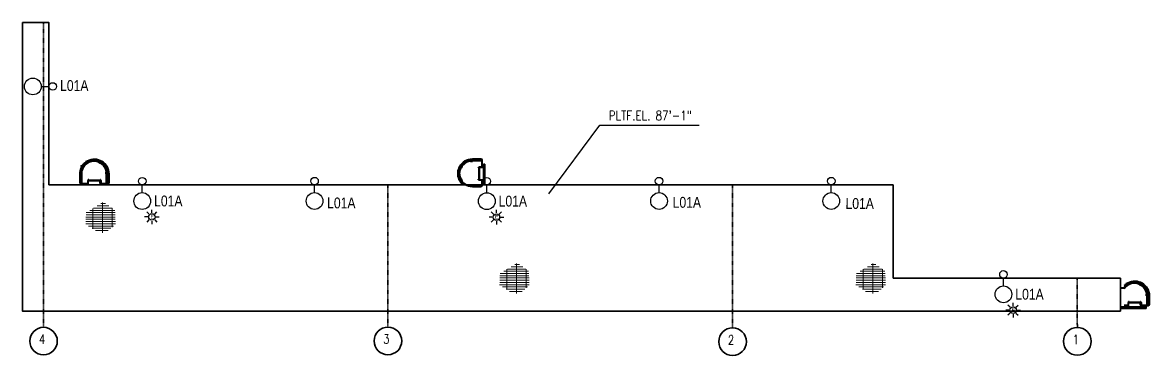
# Model space of a CAD drawing. Header units: inches. Extents: x 3135 to 9031, y -914 to 4011.
# Drawn here: x 7247 to 8817, y 229 to 692 of the extents above; entities that cross this region are included whole.
import ezdxf
from ezdxf.enums import TextEntityAlignment as Align

# ---------------------------------------------------------------- set-up
doc = ezdxf.new("R2010")
doc.units = ezdxf.units.IN
doc.header["$MEASUREMENT"] = 0
doc.linetypes.add('DASHDOT2', pattern=[12.700025, 6.350013, -3.175006, 0, -3.175006])
for name, color, linetype in [('Default', 7, 'Continuous'), ('E-LIGHTING', 41, 'Continuous'), ('TF_P_Ladder', 7, 'Continuous'), ('TF_P_Steel', 7, 'Continuous'), ('TF_S_GRATING', 7, 'Continuous')]:
    doc.layers.add(name, color=color, linetype=linetype)
doc.styles.add('Arial', font='arial.ttf')
doc.styles.add('ROMANS', font='romans.shx')

# ---------------------------------------------------------------- blocks, each defined once
blk = doc.blocks.new('A$Cc1509445')
at = {"layer": 'Default', "color": 8, "linetype": 'Continuous', "lineweight": 35}
for centre in [(-614.8, -348.3), (-614.8, -348.3), (-134.9, -348.1), (-134.9, -348.1), (825.7, -348.6), (345.3, -349.1), (345.3, -349.1), (345.3, -349.1)]:
    blk.add_circle(centre, 19.2, dxfattribs=at)
at = {"layer": 'TF_P_Steel', "color": 8, "linetype": 'DASHDOT2', "lineweight": 35, "ltscale": 0.015}
for points in [[(-614.8, -329.1), (-614.8, 95.5)], [(-134.9, -328.9), (-134.9, -130.7)], [(345.3, -329.9), (345.2, -130.7)], [(825.7, -329.4), (825.5, -260.6)]]:
    blk.add_lwpolyline(points, dxfattribs=at)
at = {"layer": 'Default', "color": 8, "style": 'ROMANS', "width": 0.8}
for s, p in [('4', (-621.2, -339.3)), ('3', (-141.4, -339)), ('2', (338.8, -340)), ('1', (819.2, -339.6))]:
    blk.add_text(s, height=12.8, dxfattribs=at).set_placement(p, align=Align.TOP_LEFT)
blk = doc.blocks.new('TF_P_ELP_GRATING', base_point=(2.146, 13.23))
at = {"layer": 'TF_S_GRATING', "color": 8, "linetype": 'Continuous', "lineweight": 18}
for p, q in [((2.19, 13.523), (2.19, 12.866)), ((2.469, 13.328), (1.822, 13.328)), ((2.467, 13.279), (1.824, 13.279)), ((2.426, 13.377), (1.882, 13.377)), ((2.37, 13.425), (1.964, 13.425)), ((1.98, 13.435), (1.98, 12.994)), ((2.313, 13.474), (2.034, 13.474)), ((2.4, 13.399), (2.4, 12.99)), ((2.465, 13.23), (1.826, 13.23)), ((2.463, 13.182), (1.828, 13.182)), ((2.462, 13.133), (1.83, 13.133)), ((2.46, 13.084), (1.832, 13.084)), ((2.453, 13.035), (1.912, 13.035)), ((2.396, 12.987), (1.992, 12.987)), ((2.326, 12.938), (2.072, 12.938)), ((2.256, 12.889), (2.152, 12.889))]:
    blk.add_line(p, q, dxfattribs=at)
blk = doc.blocks.new('*U62')
at = {"color": 4, "linetype": 'ByBlock', "lineweight": -2}
blk.add_circle((0, 0), 112, dxfattribs=at)
at = {"color": 8}
blk.add_wipeout([(842, 0), (841, 16), (840, 31), (837, 47), (834, 62), (829, 77), (824, 92), (818, 106), (811, 120), (803, 134), (794, 146), (784, 159), (774, 171), (763, 182), (751, 192), (739, 202), (726, 210), (713, 218), (699, 225), (684, 232), (670, 237), (654, 241), (639, 245), (624, 247), (608, 249), (593, 249), (577, 249), (561, 247), (546, 245), (531, 241), (515, 237), (501, 232), (486, 225), (472, 218), (459, 210), (446, 202), (434, 192), (422, 182), (411, 171), (401, 159), (391, 146), (382, 134), (374, 120), (367, 106), (361, 92), (356, 77), (351, 62), (348, 47), (345, 31), (344, 16), (343, 0), (344, -16), (345, -31), (348, -47), (351, -62), (356, -77), (361, -92), (367, -106), (374, -120), (382, -134), (391, -146), (401, -159), (411, -171), (422, -182), (434, -192), (446, -202), (459, -210), (472, -218), (486, -225), (501, -232), (515, -237), (531, -241), (546, -245), (561, -247), (577, -249), (593, -249), (608, -249), (624, -247), (639, -245), (654, -241), (670, -237), (684, -232), (699, -225), (713, -218), (726, -210), (739, -202), (751, -192), (763, -182), (774, -171), (784, -159), (794, -146), (803, -134), (811, -120), (818, -106), (824, -92), (829, -77), (834, -62), (837, -47), (840, -31), (841, -16)], dxfattribs=at)
at = {"color": 4, "linetype": 'ByBlock', "lineweight": -2}
blk.add_line((343, 0), (112, 0), dxfattribs=at)
blk.add_circle((593, 0), 249, dxfattribs=at)
at = {"color": 4, "insert": (487, 376), "char_height": 324, "attachment_point": 1, "rotation": 89.7413, "style": 'Arial'}
blk.add_mtext_dynamic_manual_height_columns('{\\W0.8;L01A}', width=4053.6, gutter_width=4.41, heights=[0], dxfattribs=at)
blk = doc.blocks.new('*U63')
at = {"color": 4, "linetype": 'ByBlock', "lineweight": -2}
blk.add_circle((0, 0), 112, dxfattribs=at)
at = {"color": 4, "insert": (469, 407), "char_height": 324, "attachment_point": 1, "rotation": 89.7413, "style": 'Arial'}
blk.add_mtext_dynamic_manual_height_columns('{\\W0.8;L01A}', width=4053.6, gutter_width=4.41, heights=[0], dxfattribs=at)
at = {"color": 8}
blk.add_wipeout([(842, 0), (841, 16), (840, 31), (837, 47), (834, 62), (829, 77), (824, 92), (818, 106), (811, 120), (803, 134), (794, 146), (784, 159), (774, 171), (763, 182), (751, 192), (739, 202), (726, 210), (713, 218), (699, 225), (684, 232), (670, 237), (654, 241), (639, 245), (624, 247), (608, 249), (593, 249), (577, 249), (561, 247), (546, 245), (531, 241), (515, 237), (501, 232), (486, 225), (472, 218), (459, 210), (446, 202), (434, 192), (422, 182), (411, 171), (401, 159), (391, 146), (382, 134), (374, 120), (367, 106), (361, 92), (356, 77), (351, 62), (348, 47), (345, 31), (344, 16), (343, 0), (344, -16), (345, -31), (348, -47), (351, -62), (356, -77), (361, -92), (367, -106), (374, -120), (382, -134), (391, -146), (401, -159), (411, -171), (422, -182), (434, -192), (446, -202), (459, -210), (472, -218), (486, -225), (501, -232), (515, -237), (531, -241), (546, -245), (561, -247), (577, -249), (593, -249), (608, -249), (624, -247), (639, -245), (654, -241), (670, -237), (684, -232), (699, -225), (713, -218), (726, -210), (739, -202), (751, -192), (763, -182), (774, -171), (784, -159), (794, -146), (803, -134), (811, -120), (818, -106), (824, -92), (829, -77), (834, -62), (837, -47), (840, -31), (841, -16)], dxfattribs=at)
at = {"color": 4, "linetype": 'ByBlock', "lineweight": -2}
blk.add_line((343, 0), (112, 0), dxfattribs=at)
blk.add_circle((593, 0), 249, dxfattribs=at)
blk = doc.blocks.new('*U64')
at = {"color": 4, "linetype": 'ByBlock', "lineweight": -2}
blk.add_circle((0, 0), 112, dxfattribs=at)
at = {"color": 4, "insert": (504, 425), "char_height": 324, "attachment_point": 1, "rotation": 89.7413, "style": 'Arial'}
blk.add_mtext_dynamic_manual_height_columns('{\\W0.8;L01A}', width=4053.6, gutter_width=4.41, heights=[0], dxfattribs=at)
at = {"color": 8}
blk.add_wipeout([(842, 0), (841, 16), (840, 31), (837, 47), (834, 62), (829, 77), (824, 92), (818, 106), (811, 120), (803, 134), (794, 146), (784, 159), (774, 171), (763, 182), (751, 192), (739, 202), (726, 210), (713, 218), (699, 225), (684, 232), (670, 237), (654, 241), (639, 245), (624, 247), (608, 249), (593, 249), (577, 249), (561, 247), (546, 245), (531, 241), (515, 237), (501, 232), (486, 225), (472, 218), (459, 210), (446, 202), (434, 192), (422, 182), (411, 171), (401, 159), (391, 146), (382, 134), (374, 120), (367, 106), (361, 92), (356, 77), (351, 62), (348, 47), (345, 31), (344, 16), (343, 0), (344, -16), (345, -31), (348, -47), (351, -62), (356, -77), (361, -92), (367, -106), (374, -120), (382, -134), (391, -146), (401, -159), (411, -171), (422, -182), (434, -192), (446, -202), (459, -210), (472, -218), (486, -225), (501, -232), (515, -237), (531, -241), (546, -245), (561, -247), (577, -249), (593, -249), (608, -249), (624, -247), (639, -245), (654, -241), (670, -237), (684, -232), (699, -225), (713, -218), (726, -210), (739, -202), (751, -192), (763, -182), (774, -171), (784, -159), (794, -146), (803, -134), (811, -120), (818, -106), (824, -92), (829, -77), (834, -62), (837, -47), (840, -31), (841, -16)], dxfattribs=at)
at = {"color": 4, "linetype": 'ByBlock', "lineweight": -2}
blk.add_line((343, 0), (112, 0), dxfattribs=at)
blk.add_circle((593, 0), 249, dxfattribs=at)
blk = doc.blocks.new('*U52')
at = {"color": 3}
for points in [[(22, 19.2), (22, 23.6)], [(26.1, 17.5), (29.2, 20.6)], [(22.1, 7.7), (22.1, 3.4)], [(26.1, 9.4), (29.2, 6.3)], [(27.8, 13.5), (32.2, 13.5)]]:
    blk.add_lwpolyline(points, dxfattribs=at)
at = {"color": 4, "linetype": 'ByBlock', "lineweight": -2}
blk.add_circle((-27.7, 0), 5.26, dxfattribs=at)
at = {"color": 8}
blk.add_wipeout([(11.7, 0.1), (11.6, 0.8), (11.6, 1.5), (11.4, 2.2), (11.3, 3), (11.1, 3.7), (10.8, 4.4), (10.5, 5), (10.2, 5.7), (9.8, 6.3), (9.4, 6.9), (9, 7.5), (8.5, 8), (8, 8.6), (7.4, 9), (6.8, 9.5), (6.2, 9.9), (5.6, 10.3), (4.9, 10.6), (4.3, 10.9), (3.6, 11.1), (2.9, 11.3), (2.2, 11.5), (1.4, 11.6), (0.7, 11.7), (0, 11.7), (-0.8, 11.7), (-1.5, 11.6), (-2.2, 11.5), (-2.9, 11.3), (-3.6, 11.1), (-4.3, 10.9), (-5, 10.6), (-5.6, 10.2), (-6.3, 9.9), (-6.9, 9.5), (-7.4, 9), (-8, 8.5), (-8.5, 8), (-9, 7.5), (-9.4, 6.9), (-9.9, 6.3), (-10.2, 5.6), (-10.6, 5), (-10.8, 4.3), (-11.1, 3.6), (-11.3, 2.9), (-11.5, 2.2), (-11.6, 1.5), (-11.6, 0.7), (-11.7, 0), (-11.6, -0.7), (-11.6, -1.4), (-11.4, -2.2), (-11.3, -2.9), (-11.1, -3.6), (-10.8, -4.3), (-10.5, -4.9), (-10.2, -5.6), (-9.8, -6.2), (-9.4, -6.8), (-9, -7.4), (-8.5, -8), (-8, -8.5), (-7.4, -9), (-6.8, -9.4), (-6.2, -9.8), (-5.6, -10.2), (-4.9, -10.5), (-4.3, -10.8), (-3.6, -11), (-2.9, -11.3), (-2.2, -11.4), (-1.4, -11.5), (-0.7, -11.6), (0, -11.6), (0.8, -11.6), (1.5, -11.5), (2.2, -11.4), (2.9, -11.2), (3.6, -11), (4.3, -10.8), (5, -10.5), (5.6, -10.2), (6.3, -9.8), (6.9, -9.4), (7.4, -8.9), (8, -8.4), (8.5, -7.9), (9, -7.4), (9.4, -6.8), (9.9, -6.2), (10.2, -5.6), (10.6, -4.9), (10.8, -4.2), (11.1, -3.5), (11.3, -2.8), (11.5, -2.1), (11.6, -1.4), (11.6, -0.7)], dxfattribs=at)
at = {"color": 4, "linetype": 'ByBlock', "lineweight": -2}
blk.add_line((-11.7, 0), (-22.4, 0), dxfattribs=at)
at = {"color": 3}
for points in [[(18, 17.5), (14.9, 20.6)], [(16.3, 13.5), (12, 13.4)], [(18, 9.4), (14.9, 6.3)]]:
    blk.add_lwpolyline(points, dxfattribs=at)
blk.add_circle((22.1, 13.5), 4.47, dxfattribs=at)
at = {"color": 4, "linetype": 'ByBlock', "lineweight": -2}
blk.add_circle((0, 0), 11.7, dxfattribs=at)
at = {"color": 4, "attachment_point": 1, "rotation": 89.8623, "style": 'Arial'}
for s, width, gutter_width, insert, char_height in [('{\\W0.8;L01A}', 189.578, 0.206, (-7.8, 16.6), 15.153), ('E', 62.916, 0.0684, (19.4, 11.6), 5.03)]:
    blk.add_mtext_dynamic_manual_height_columns(s, width=width, gutter_width=gutter_width, heights=[0], dxfattribs=dict(at, insert=insert, char_height=char_height))
blk = doc.blocks.new('*U94')
at = {"color": 4, "linetype": 'ByBlock', "lineweight": -2}
blk.add_circle((0, 0), 112, dxfattribs=at)
at = {"color": 4, "insert": (-220, -189), "char_height": 324, "attachment_point": 1, "rotation": 179.7413, "style": 'Arial'}
blk.add_mtext_dynamic_manual_height_columns('{\\W0.8;L01A}', width=4053.6, gutter_width=4.41, heights=[0], dxfattribs=at)
at = {"color": 8}
blk.add_wipeout([(842, 0), (841, 16), (840, 31), (837, 47), (834, 62), (829, 77), (824, 92), (818, 106), (811, 120), (803, 134), (794, 146), (784, 159), (774, 171), (763, 182), (751, 192), (739, 202), (726, 210), (713, 218), (699, 225), (684, 232), (670, 237), (654, 241), (639, 245), (624, 247), (608, 249), (593, 249), (577, 249), (561, 247), (546, 245), (531, 241), (515, 237), (501, 232), (486, 225), (472, 218), (459, 210), (446, 202), (434, 192), (422, 182), (411, 171), (401, 159), (391, 146), (382, 134), (374, 120), (367, 106), (361, 92), (356, 77), (351, 62), (348, 47), (345, 31), (344, 16), (343, 0), (344, -16), (345, -31), (348, -47), (351, -62), (356, -77), (361, -92), (367, -106), (374, -120), (382, -134), (391, -146), (401, -159), (411, -171), (422, -182), (434, -192), (446, -202), (459, -210), (472, -218), (486, -225), (501, -232), (515, -237), (531, -241), (546, -245), (561, -247), (577, -249), (593, -249), (608, -249), (624, -247), (639, -245), (654, -241), (670, -237), (684, -232), (699, -225), (713, -218), (726, -210), (739, -202), (751, -192), (763, -182), (774, -171), (784, -159), (794, -146), (803, -134), (811, -120), (818, -106), (824, -92), (829, -77), (834, -62), (837, -47), (840, -31), (841, -16)], dxfattribs=at)
at = {"color": 4, "linetype": 'ByBlock', "lineweight": -2}
blk.add_line((343, 0), (112, 0), dxfattribs=at)
blk.add_circle((593, 0), 249, dxfattribs=at)

msp = doc.modelspace()

# ---------------------------------------------------------------- linework, layer by layer
at = {"color": 8}
msp.add_lwpolyline([(7980.5, 454), (8051.3, 549.7), (8190, 549.7)], dxfattribs=at)
at = {"layer": 'TF_P_Ladder', "color": 8, "linetype": 'Continuous', "lineweight": 35}
for p, q in [((7328.2, 492.9), (7328.2, 492.3)), ((7331.1, 492.9), (7328.2, 492.9)), ((7328.2, 492.3), (7331.1, 492.3)), ((7337.4, 500), (7335.3, 498.7)), ((7335.8, 497.1), (7335.3, 498.7)), ((7338.2, 497.8), (7336, 496.5)), ((7336, 496.5), (7336, 496.6)), ((7336, 496.5), (7336, 496.5)), ((7336, 496.5), (7336.3, 496)), ((7336, 496.5), (7336.1, 496.4)), ((7336.3, 496), (7338.5, 497.3)), ((7338.2, 497.8), (7337.3, 497.3)), ((7338, 498.3), (7337.4, 500)), ((7337.5, 499.8), (7337.4, 500)), ((7338.1, 498.4), (7337.8, 499.4)), ((7338.2, 497.8), (7338.2, 497.8)), ((7338.2, 497.8), (7338.2, 497.8)), ((7338.5, 497.3), (7338.2, 497.8)), ((7338.3, 497.9), (7338.3, 497.9)), ((7353.7, 497.8), (7353.4, 497.3)), ((7353.4, 497.3), (7353.6, 497.7)), ((7353.4, 497.3), (7354.3, 496.7)), ((7353.4, 497.3), (7353.4, 497.3)), ((7353.4, 497.3), (7355.6, 496)), ((7353.4, 497.3), (7353.4, 497.3)), ((7353.7, 497.7), (7353.6, 497.6)), ((7355.9, 496.5), (7353.7, 497.8)), ((7354, 498.8), (7354.2, 499.5)), ((7354.1, 498.8), (7354.5, 500)), ((7354.5, 500), (7354.2, 499.5)), ((7356.6, 498.7), (7354.5, 500)), ((7355.6, 496), (7355.9, 496.5)), ((7355.6, 496), (7355.7, 496.3)), ((7355.6, 496), (7355.6, 496)), ((7356.1, 497.1), (7356.1, 497.1)), ((7356.3, 497.7), (7356.6, 498.7)), ((7857.4, 490), (7855.8, 490.5)), ((7855.9, 490.5), (7856.2, 490.3)), ((7857.3, 489.9), (7856.2, 490.3)), ((7858.6, 492.2), (7857.1, 492.7)), ((7859.1, 492), (7857.9, 489.8)), ((7857.9, 489.8), (7858.4, 489.5)), ((7857.9, 489.8), (7858.1, 489.7)), ((7858.4, 489.5), (7857.9, 489.7)), ((7858.4, 489.5), (7859.7, 491.7)), ((7858.4, 489.5), (7859, 490.5)), ((7858.4, 489.5), (7858.4, 489.5)), ((7858.4, 489.5), (7858.4, 489.5)), ((7859.7, 491.7), (7859.1, 492)), ((7859.7, 491.7), (7859.4, 491.8)), ((7859.7, 491.7), (7859.7, 491.7)), ((7862.8, 499.9), (7863.4, 499.9)), ((7862.8, 496.9), (7862.8, 499.9)), ((7863.4, 499.9), (7863.4, 496.9)), ((7871.4, 499.7), (7871.4, 499.1)), ((7873.9, 499.7), (7871.4, 499.7)), ((7871.4, 499.1), (7873.9, 499.1)), ((7871.5, 500.2), (7871.7, 501.3)), ((7874.2, 501.3), (7871.7, 501.3)), ((7873.5, 499.1), (7873.9, 499.1)), ((7873.8, 502.5), (7885.8, 502.5)), ((7885.8, 501.9), (7873.8, 501.9)), ((7873.8, 500.4), (7885.8, 500.4)), ((7885.8, 499.8), (7873.8, 499.8)), ((7873.9, 499.1), (7874, 499.8)), ((7873.9, 499.7), (7873.9, 499.8)), ((7873.9, 499.1), (7873.9, 499.7)), ((7873.9, 499.1), (7873.9, 499.1)), ((7874, 500.4), (7874.2, 501.3)), ((7874.1, 500.4), (7874.2, 500.7)), ((7874.2, 500.7), (7874.2, 501.3)), ((7881.9, 490.7), (7881.9, 490.1)), ((7884.4, 490.7), (7881.9, 490.7)), ((7881.9, 490.1), (7884.4, 490.1)), ((7882.6, 490.9), (7882.6, 490.7)), ((7883.5, 490.9), (7882.6, 490.9)), ((7882.6, 490.1), (7882.6, 474.1)), ((7883.1, 490.9), (7883.1, 491.3)), ((7883.1, 491.3), (7889.2, 491.3)), ((7883.6, 490.9), (7883.5, 490.9)), ((7883.6, 490.1), (7883.6, 474.1)), ((7884.4, 490.7), (7889.2, 490.7)), ((7884.4, 490.1), (7884.4, 490.7)), ((7887.1, 499.8), (7887.1, 500.6)), ((7887.1, 492.6), (7887.1, 498.5)), ((7887.7, 500.6), (7887.7, 498.5)), ((7887.7, 498.5), (7887.7, 492.6)), ((7326.9, 484), (7326.8, 484)), ((7326.8, 484), (7326.8, 481.9)), ((7328.3, 481.9), (7326.8, 484)), ((7326.8, 469.8), (7326.8, 481.8)), ((7328.3, 479.4), (7326.8, 481.4)), ((7328.9, 482), (7327.4, 483.9)), ((7327.4, 480.7), (7327.4, 469.8)), ((7328.3, 481.9), (7328.3, 479.4)), ((7328.9, 481.9), (7328.3, 481.9)), ((7328.3, 479.4), (7328.9, 479.4)), ((7328.9, 479.4), (7328.9, 481.9)), ((7328.9, 469.8), (7328.9, 481.8)), ((7329.5, 481.8), (7329.5, 469.8)), ((7338, 472.5), (7338, 466.3)), ((7338, 472.5), (7338.4, 472.5)), ((7338.6, 473), (7338.4, 473)), ((7338.4, 472.2), (7338.4, 473)), ((7338.4, 472.1), (7338.4, 472.2)), ((7339.2, 473.8), (7338.6, 473.8)), ((7338.6, 473.8), (7338.6, 471.3)), ((7338.6, 471.3), (7339.2, 471.3)), ((7338.6, 471.3), (7338.6, 466.3)), ((7339.2, 471.3), (7339.2, 473.8)), ((7355.2, 473), (7339.2, 473)), ((7354.6, 472), (7339.2, 472)), ((7354.6, 472.5), (7354.6, 469.8)), ((7355.2, 472.5), (7354.6, 472.5)), ((7355.8, 473.8), (7355.2, 473.8)), ((7355.2, 473.8), (7355.2, 471.3)), ((7355.2, 471.3), (7355.8, 471.3)), ((7355.2, 469.8), (7355.2, 471.3)), ((7355.8, 471.3), (7355.8, 473.8)), ((7356, 473), (7355.8, 473)), ((7355.8, 471.3), (7355.8, 468.7)), ((7356, 472.2), (7356, 473)), ((7356, 472.5), (7356.4, 472.5)), ((7356, 472.1), (7356, 472.2)), ((7356.4, 472.5), (7356.4, 468.5)), ((7363, 484.3), (7363, 481.8)), ((7363.6, 484.3), (7363, 484.3)), ((7363, 482.2), (7363, 481.8)), ((7363, 481.8), (7363, 481.8)), ((7363, 481.8), (7363.6, 481.8)), ((7363, 481.8), (7363.7, 481.7)), ((7363.6, 481.8), (7363.6, 484.3)), ((7363.6, 481.8), (7363.7, 481.8)), ((7363.7, 481.8), (7363.7, 469.8)), ((7364.1, 484.2), (7364.7, 484.1)), ((7364.3, 469.8), (7364.3, 481.8)), ((7364.3, 481.7), (7364.9, 481.5)), ((7364.3, 481.5), (7364.6, 481.5)), ((7364.6, 481.5), (7364.9, 481.5)), ((7364.9, 469.8), (7364.9, 481.8)), ((7365.5, 481.8), (7365.5, 469.8)), ((7367, 469.8), (7367, 481.8)), ((7367.6, 481.8), (7367.6, 469.8)), ((7857.4, 474.1), (7855.8, 473.6)), ((7856.2, 473.8), (7855.9, 473.7)), ((7857.3, 474.2), (7856.2, 473.8)), ((7858.6, 471.9), (7857.1, 471.4)), ((7858.4, 474.6), (7857.9, 474.3)), ((7858.4, 474.6), (7857.9, 474.4)), ((7857.9, 474.3), (7859.1, 472.1)), ((7858.4, 474.6), (7858.2, 474.5)), ((7858.4, 474.6), (7858.4, 474.6)), ((7859.7, 472.4), (7858.4, 474.6)), ((7859.1, 472.1), (7859.7, 472.4)), ((7859.7, 472.4), (7859.2, 473.3)), ((7859.2, 472.2), (7859.4, 472.3)), ((7859.7, 472.4), (7859.7, 472.4)), ((7884.4, 474.1), (7881.9, 474.1)), ((7881.9, 474.1), (7881.9, 473.5)), ((7881.9, 473.5), (7884.4, 473.5)), ((7882.6, 473.5), (7882.6, 473.3)), ((7883.1, 473.3), (7882.6, 473.3)), ((7883.1, 472.9), (7883.1, 473.5)), ((7885.8, 472.9), (7883.1, 472.9)), ((7884.4, 473.5), (7884.4, 474.1)), ((7884.4, 473.5), (7885.8, 473.5)), ((7885.8, 473.5), (7889.2, 473.5)), ((7887.1, 465.7), (7887.1, 471.6)), ((7887.2, 472.9), (7889.2, 472.9)), ((7887.7, 471.6), (7887.7, 465.7)), ((7328.7, 468.5), (7329.4, 468.5)), ((7330.8, 467.9), (7328.7, 467.9)), ((7330.8, 468.5), (7336.7, 468.5)), ((7336.7, 467.9), (7330.8, 467.9)), ((7338, 466.3), (7338.6, 466.3)), ((7355.8, 468.1), (7355.8, 466.3)), ((7355.8, 466.3), (7356.4, 466.3)), ((7356.4, 467.9), (7356.4, 466.3)), ((7362.4, 468.5), (7356.5, 468.5)), ((7356.5, 467.9), (7362.4, 467.9)), ((7363.6, 467.9), (7362.4, 467.9)), ((7365.7, 467.9), (7363.6, 467.9)), ((7364.9, 468.5), (7365.7, 468.5)), ((7876.3, 465), (7873.8, 465)), ((7873.8, 465), (7873.8, 464.4)), ((7873.8, 464.4), (7876.3, 464.4)), ((7873.8, 464.4), (7885.8, 464.4)), ((7885.8, 463.8), (7873.8, 463.8)), ((7876.3, 464.4), (7876.3, 465)), ((8787.2, 330.1), (8785, 328.8)), ((8787.7, 328.4), (8787.2, 330.1)), ((8787.3, 329.9), (8787.2, 330.1)), ((8803.8, 328.9), (8804.2, 330.1)), ((8804.2, 330.1), (8803.9, 329.6)), ((8806.4, 328.8), (8804.2, 330.1)), ((8777.9, 323), (8777.9, 322.4)), ((8780.9, 323), (8777.9, 323)), ((8777.9, 322.4), (8780.9, 322.4)), ((8785.6, 327.2), (8785, 328.8)), ((8785.8, 326.6), (8785.7, 326.7)), ((8787.9, 327.9), (8785.8, 326.6)), ((8785.8, 326.6), (8785.8, 326.5)), ((8785.8, 326.6), (8785.8, 326.6)), ((8785.8, 326.6), (8786.1, 326.1)), ((8786.1, 326.1), (8788.2, 327.4)), ((8787.9, 327.9), (8787.1, 327.4)), ((8787.9, 328.5), (8787.5, 329.4)), ((8787.9, 327.9), (8787.9, 327.9)), ((8787.9, 327.9), (8787.9, 327.9)), ((8788.2, 327.4), (8787.9, 327.9)), ((8788, 327.9), (8788, 328)), ((8803.5, 327.9), (8803.2, 327.4)), ((8803.2, 327.4), (8803.3, 327.8)), ((8803.2, 327.4), (8803.2, 327.4)), ((8803.2, 327.4), (8803.2, 327.4)), ((8803.2, 327.4), (8805.3, 326.1)), ((8803.2, 327.4), (8804.1, 326.8)), ((8803.4, 327.8), (8803.3, 327.6)), ((8805.6, 326.6), (8803.5, 327.9)), ((8803.7, 328.9), (8803.9, 329.6)), ((8805.3, 326.1), (8805.6, 326.6)), ((8805.3, 326.1), (8805.5, 326.3)), ((8805.3, 326.1), (8805.3, 326.1)), ((8805.8, 327.2), (8805.8, 327.2)), ((8806, 327.8), (8806.4, 328.8)), ((8813.4, 314.4), (8812.8, 314.4)), ((8812.8, 314.4), (8812.8, 311.9)), ((8813.4, 311.9), (8813.4, 314.4)), ((8813.8, 314.3), (8814.5, 314.2)), ((8782.1, 298.6), (8786.4, 298.6)), ((8787.7, 302.6), (8787.7, 296.4)), ((8787.7, 302.6), (8788.1, 302.6)), ((8788.3, 303.1), (8788.1, 303.1)), ((8788.1, 302.3), (8788.1, 303.1)), ((8788.1, 302.1), (8788.1, 302.3)), ((8788.3, 303.9), (8788.3, 301.4)), ((8788.9, 303.9), (8788.3, 303.9)), ((8788.3, 301.4), (8788.3, 296.4)), ((8788.3, 301.4), (8788.9, 301.4)), ((8788.9, 301.4), (8788.9, 303.9)), ((8804.9, 303.1), (8788.9, 303.1)), ((8804.3, 302.1), (8788.9, 302.1)), ((8804.9, 302.6), (8804.3, 302.6)), ((8804.3, 302.6), (8804.3, 299.9)), ((8804.9, 303.9), (8804.9, 301.4)), ((8805.5, 303.9), (8804.9, 303.9)), ((8804.9, 299.9), (8804.9, 301.4)), ((8804.9, 301.4), (8805.5, 301.4)), ((8805.5, 301.4), (8805.5, 303.9)), ((8805.7, 303.1), (8805.5, 303.1)), ((8805.5, 301.4), (8805.5, 298.8)), ((8805.7, 302.3), (8805.7, 303.1)), ((8805.7, 302.6), (8806.1, 302.6)), ((8805.7, 302.1), (8805.7, 302.3)), ((8806.1, 302.6), (8806.1, 298.6)), ((8812.1, 298.6), (8806.2, 298.6)), ((8812.8, 312.3), (8812.8, 311.9)), ((8812.8, 311.9), (8812.8, 311.9)), ((8812.8, 311.9), (8813.4, 311.7)), ((8812.8, 311.9), (8813.4, 311.9)), ((8813.4, 311.9), (8813.4, 311.9)), ((8813.4, 311.9), (8813.4, 299.9)), ((8814, 299.9), (8814, 311.9)), ((8814, 311.7), (8814.6, 311.6)), ((8814, 311.6), (8814.3, 311.6)), ((8814.3, 311.6), (8814.6, 311.6)), ((8814.6, 299.9), (8814.6, 311.9)), ((8814.7, 298.6), (8815.4, 298.6)), ((8815.2, 311.9), (8815.2, 299.9)), ((8816.7, 299.9), (8816.7, 311.9)), ((8817.3, 311.9), (8817.3, 299.9)), ((8786.4, 298), (8782.1, 298)), ((8805.5, 298.2), (8805.5, 296.4)), ((8806.1, 298), (8806.1, 296.4)), ((8806.2, 298), (8812.1, 298)), ((8813.3, 298), (8812.1, 298)), ((8815.4, 298), (8813.3, 298))]:
    msp.add_line(p, q, dxfattribs=at)
for centre, radius, start, end in [((7347.2, 481.8), 20.4, 149.2184, 174.2588), ((7347.2, 481.8), 19.8, 148.1784, 174.1728), ((7347.2, 481.8), 18.3, 143.934, 180), ((7347.2, 481.8), 17.7, 92.2002, 180), ((7347.2, 481.8), 20.4, 125.3218, 147.2361), ((7347.2, 481.8), 19.8, 125.8365, 146.1115), ((7331.1, 494.8), 2.5, 270, 0), ((7331.1, 494.8), 1.9, 270, 0), ((7346, 481.8), 18.3, 0, 135), ((7347.2, 481.8), 18.3, 127.1862, 138.2774), ((7345.8, 481.7), 17.9, 0.6024, 132.7887), ((7347.2, 481.8), 20.4, 0, 118.2114), ((7347.2, 481.8), 19.8, 0, 118.1955), ((7347.2, 481.8), 18.3, 116.8847, 119.3401), ((7347.2, 481.8), 18.3, 0, 91.8789), ((7347.2, 481.8), 17.7, 0, 61.6682), ((7873.8, 482.1), 20.4, 122.7639, 230.6219), ((7873.8, 482.1), 19.8, 154.8574, 205.1442), ((7873.8, 482.1), 18.3, 135, 270), ((7874, 482.3), 17.9, 137.2113, 269.3976), ((7873.8, 482.1), 17.7, 154.0497, 180), ((7873.8, 482.1), 19.8, 123.8885, 147.5719), ((7873.8, 482.1), 17.7, 135.7355, 145.9503), ((7860.9, 496.9), 1.9, 270, 0), ((7860.9, 496.9), 2.5, 270, 0), ((7873.8, 482.1), 18.3, 127.1748, 135), ((7873.8, 482.1), 17.7, 90, 126.4393), ((7873.8, 482.1), 20.4, 90, 120.7816), ((7873.8, 482.1), 19.8, 90, 121.8216), ((7873.8, 482.1), 18.3, 90, 124.7847), ((7885.8, 500.6), 1.9, 0, 90), ((7885.8, 500.6), 1.3, 0, 90), ((7885.8, 498.5), 1.9, 0, 90), ((7885.8, 498.5), 1.3, 0, 90), ((7885.8, 492.6), 1.3, 270, 0), ((7885.8, 492.6), 1.9, 316.8264, 0), ((7347.2, 481.8), 20.4, 174.9296, 180), ((7873.8, 482.1), 19.8, 212.4286, 232.7877), ((7885.8, 471.6), 1.9, 0, 90), ((7885.8, 471.6), 1.3, 0, 90), ((7328.7, 469.8), 1.9, 180, 270), ((7328.7, 469.8), 1.3, 180, 270), ((7330.8, 469.8), 1.9, 180, 270), ((7330.8, 469.8), 1.3, 180, 270), ((7336.7, 469.8), 1.3, 270, 0), ((7336.7, 469.8), 1.9, 270, 313.1736), ((7356.5, 469.8), 1.9, 180, 270), ((7356.5, 469.8), 1.3, 180, 270), ((7357.7, 469.8), 1.3, 180, 270), ((7362.4, 469.8), 1.3, 270, 0), ((7362.4, 469.8), 1.9, 270, 0), ((7363.6, 469.8), 1.9, 270, 0), ((7363.6, 469.8), 1.3, 278.8499, 0), ((7365.7, 469.8), 1.9, 270, 0), ((7365.7, 469.8), 1.3, 270, 0), ((7885.8, 465.7), 1.3, 270, 0), ((7885.8, 465.7), 1.9, 270, 0), ((8795.7, 311.9), 18.3, 0, 135), ((8796.9, 311.9), 20.4, 0, 118.2114), ((8796.9, 311.9), 19.8, 0, 118.1955), ((8796.9, 311.9), 18.3, 0, 91.8789), ((8780.9, 324.9), 2.5, 270, 0), ((8780.9, 324.9), 1.9, 270, 0), ((8796.9, 311.9), 17.7, 92.2002, 146.461), ((8796.9, 311.9), 20.4, 125.3218, 136.3187), ((8796.9, 311.9), 19.8, 125.8365, 138.1683), ((8796.9, 311.9), 18.3, 127.1862, 138.2774), ((8795.5, 311.7), 17.9, 0.6024, 132.7887), ((8796.9, 311.9), 18.3, 116.8847, 119.3401), ((8796.9, 311.9), 17.7, 0, 61.6682), ((8786.4, 299.9), 1.3, 270, 0), ((8786.4, 299.9), 1.9, 270, 313.1736), ((8806.2, 299.9), 1.9, 180, 270), ((8806.2, 299.9), 1.3, 180, 270), ((8807.4, 299.9), 1.3, 180, 270), ((8812.1, 299.9), 1.3, 270, 0), ((8812.1, 299.9), 1.9, 270, 0), ((8813.3, 299.9), 1.9, 270, 0), ((8813.3, 299.9), 1.3, 278.8499, 0), ((8815.4, 299.9), 1.9, 270, 0), ((8815.4, 299.9), 1.3, 270, 0)]:
    msp.add_arc(centre, radius, start, end, dxfattribs=at)
at = {"layer": 'TF_P_Steel', "color": 8, "linetype": 'Continuous', "lineweight": 35}
for p, q in [((7889.2, 466.3), (7889.2, 495.4)), ((7889.2, 495.4), (7891.1, 495.4)), ((7891.1, 466.3), (7891.1, 495.4)), ((7283.8, 466.3), (7338, 466.3)), ((7338.6, 466.3), (7355.8, 466.3)), ((7356.4, 466.3), (7864.6, 466.3)), ((7866, 466.3), (7887.1, 466.3)), ((7887.7, 466.3), (8460.2, 466.3)), ((7891.1, 466.3), (7889.2, 466.3)), ((8460.2, 336.4), (8460.2, 466.3)), ((8460.2, 336.4), (8777.1, 336.4)), ((8777.1, 336.4), (8777.1, 300.4)), ((8812, 320.2), (8812.5, 320.2)), ((8777.1, 300.4), (8777.1, 290.4)), ((7284, 290.4), (8455.2, 290.4)), ((8455.2, 290.4), (8777.1, 290.4)), ((8777.1, 296.4), (8812.8, 296.4)), ((8777.1, 294.3), (8777.1, 296.4)), ((8777.1, 294.3), (8812.8, 294.3)), ((8812.8, 296.4), (8812.8, 294.3))]:
    msp.add_line(p, q, dxfattribs=at)
at = {"layer": 'TF_P_Steel', "color": 8, "linetype": 'DASHDOT2', "lineweight": 35}
for p, q in [((7890.2, 466.3), (7890.2, 495.4)), ((8782.3, 325.3), (8783.2, 325.3)), ((8783.8, 325.3), (8784.4, 325.3)), ((8808.2, 325.3), (8808.5, 325.3))]:
    msp.add_line(p, q, dxfattribs=at)
at = {"layer": 'TF_P_Steel', "color": 8, "linetype": 'Continuous', "lineweight": 35}
msp.add_lwpolyline([(7283.8, 466.3), (7283.8, 692.5), (7247, 692.5), (7247, 290.4), (7284, 290.4)], dxfattribs=at)

# ---------------------------------------------------------------- block references
at = {"color": 3}
msp.add_blockref('A$Cc1509445', (7891.1, 597), dxfattribs=at)
at = {"layer": 'Default', "color": 8, "linetype": 'Continuous', "lineweight": 35, "xscale": -64, "yscale": 64, "zscale": 64, "rotation": 180}
for p in [(7355.8, 418.4), (7932.5, 333.6), (8429, 333.6)]:
    msp.add_blockref('TF_P_ELP_GRATING', p, dxfattribs=at)

# ---------------------------------------------------------------- next in the draw order: block references
at = {"layer": 'E-LIGHTING', "xscale": 0.04676794374954184, "yscale": 0.04676794374954184, "zscale": 0.04676794374954184}
for name, p, rotation in [('*U94', (7289.1, 603.5), 180.0339063709541), ('*U62', (7653.9, 471.6), 270.0339063709542), ('*U63', (8133.9, 471.6), 270.0339063709542), ('*U64', (8373.9, 471.6), 270.0339063709542)]:
    msp.add_blockref(name, p, dxfattribs=dict(at, rotation=rotation))
at = {"layer": 'E-LIGHTING', "color": 3, "rotation": 269.9129640520016}
for p in [(7413.8, 443.8), (7893.9, 443.6), (8613.8, 313.9)]:
    msp.add_blockref('*U52', p, dxfattribs=at)

# ---------------------------------------------------------------- next in the draw order: wipeouts: each hides what was drawn before it
at = {"color": 3}
msp.add_wipeout([(8193.7, 574.5), (8050, 573.5), (8049.1, 551.7), (8194.2, 553.8)], dxfattribs=at)

# ---------------------------------------------------------------- next in the draw order: texts
at = {"layer": 'Default', "color": 8, "style": 'ROMANS', "width": 0.8}
msp.add_text('PLTF.EL. 87\'-1"', height=13.2, dxfattribs=at).set_placement((8121.8, 562.9), align=Align.MIDDLE_CENTER)

doc.saveas('drawing.dxf')
